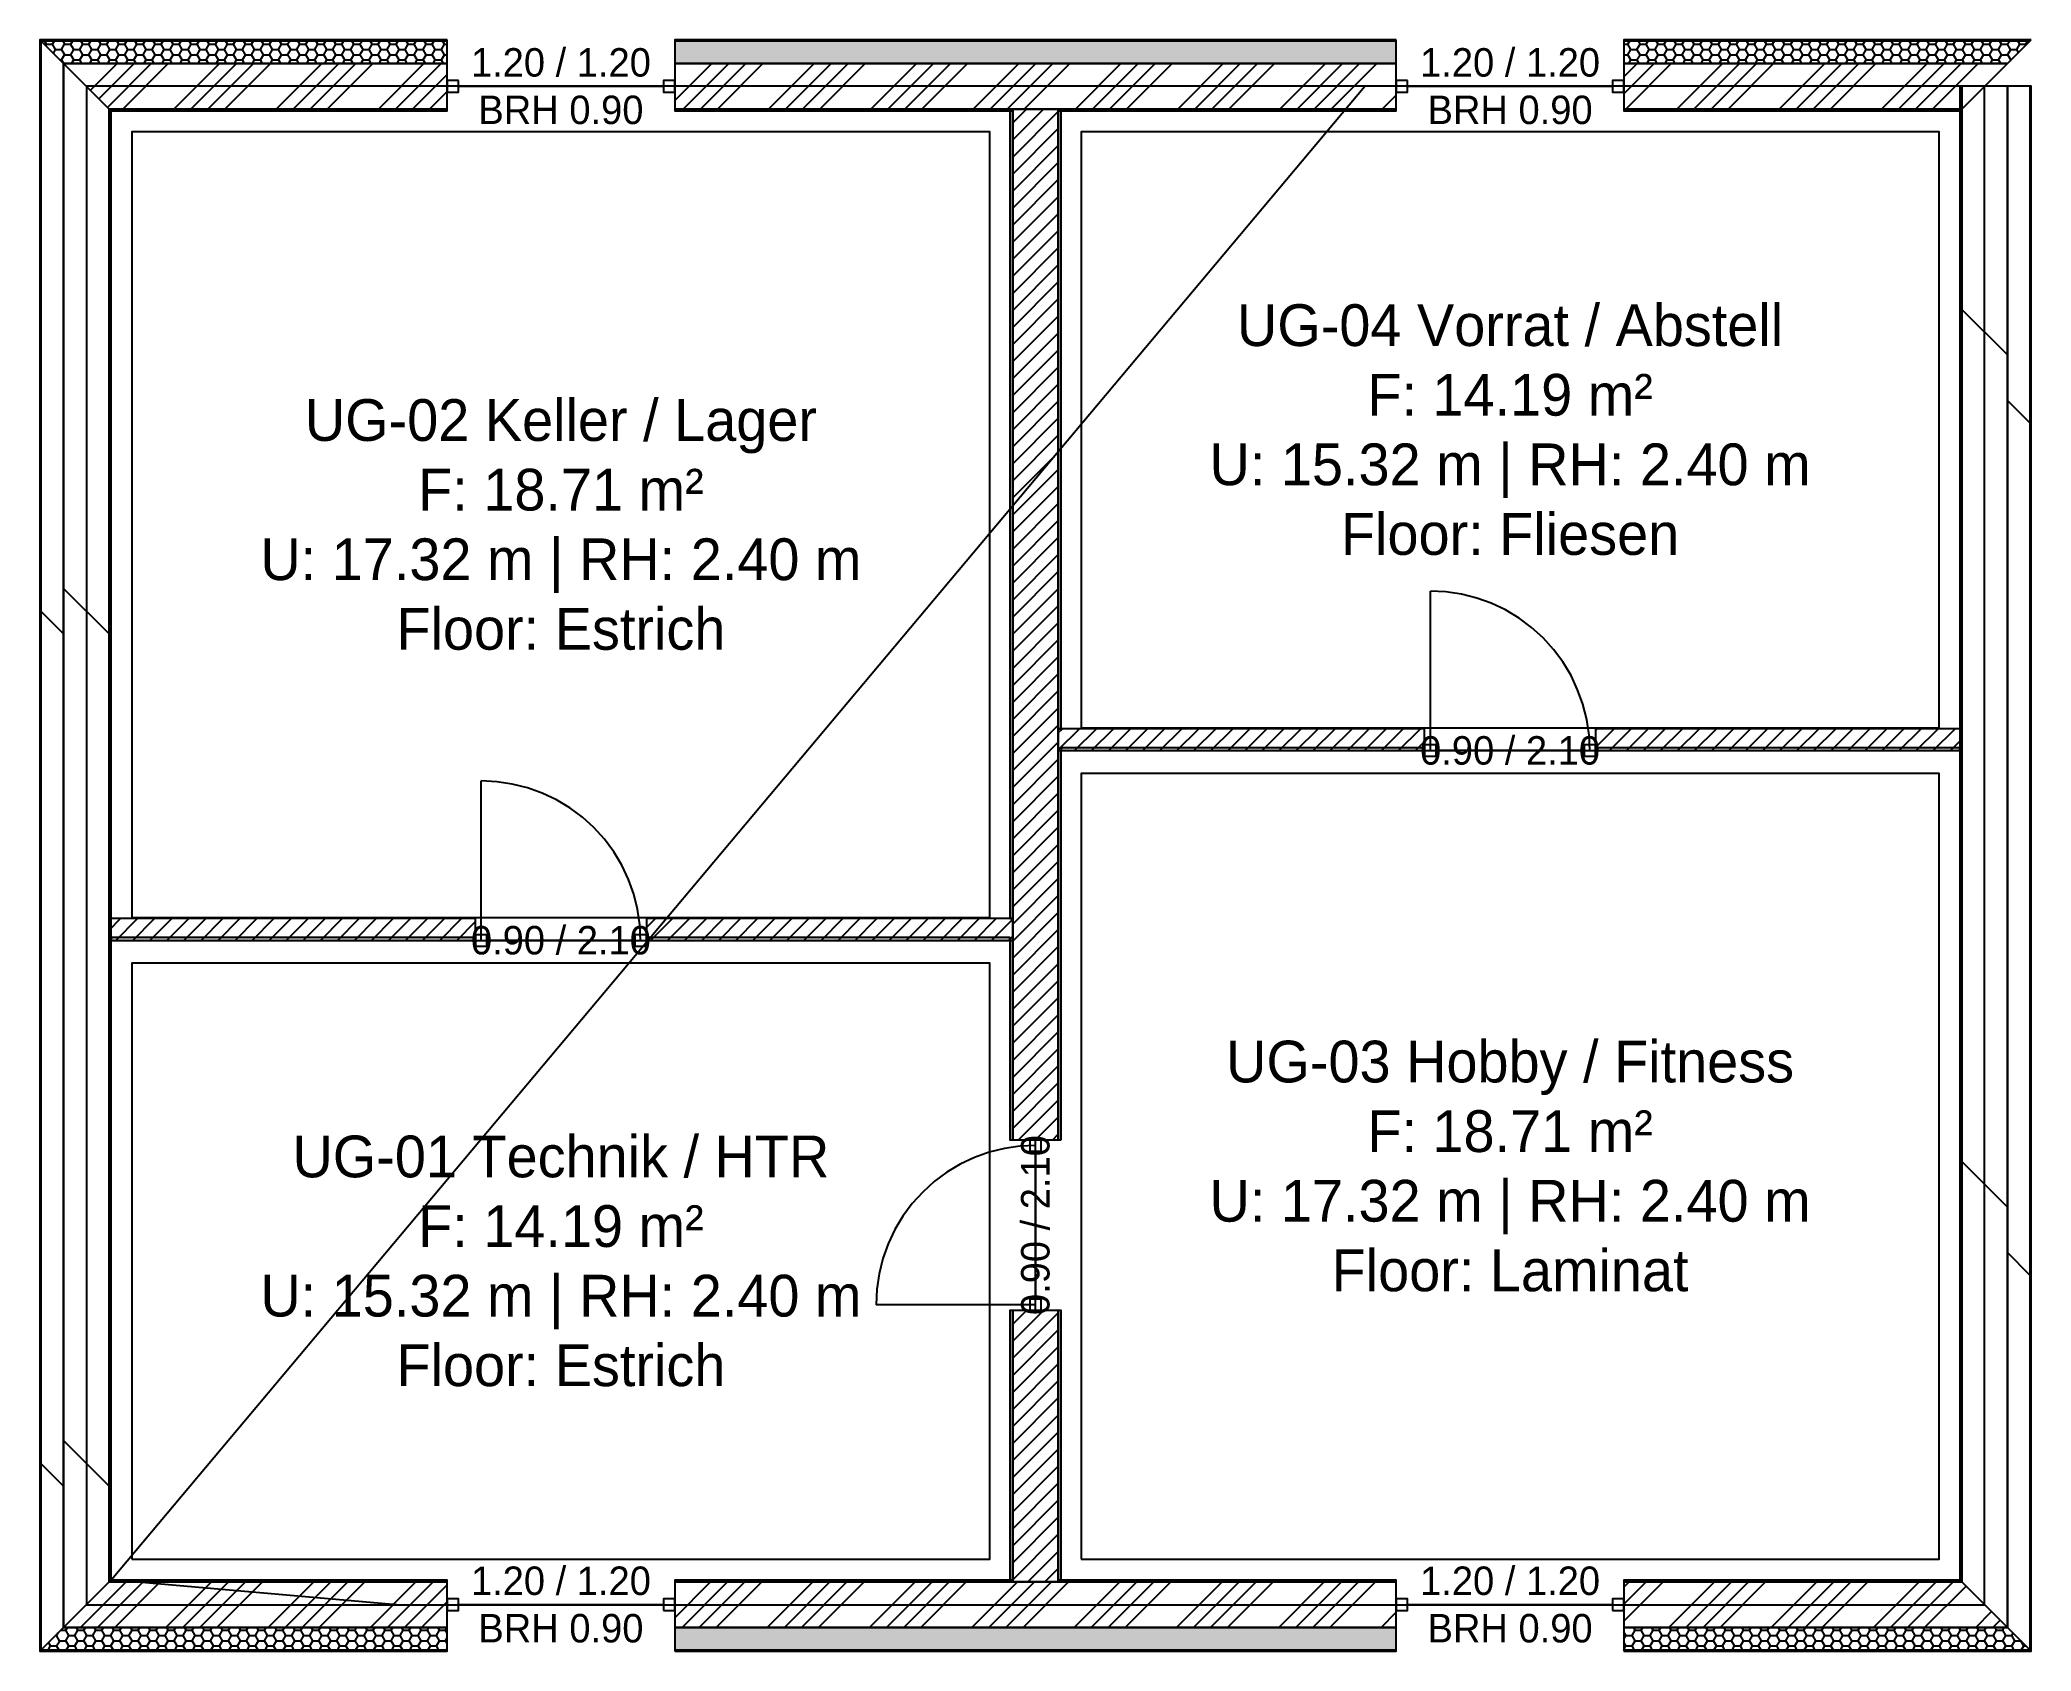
# Model space of a CAD drawing. Extents: x -0.2 to 10.2, y -0.2 to 8.2.
import ezdxf

# ---------------------------------------------------------------- set-up
doc = ezdxf.new("R2010")
doc.units = 0
doc.header["$MEASUREMENT"] = 0
for name, color, linetype in [('AEC_OPENING_THRESHOLD', 7, 'Continuous'), ('AEC_ROOM', 7, 'Continuous'), ('AEC_ROOM_STAMP', 7, 'Continuous'), ('AEC_SLAB', 7, 'Continuous'), ('AEC_SLAB_CEILING', 7, 'Continuous'), ('AEC_SLAB_CONTOUR', 7, 'Continuous'), ('AEC_SLAB_HATCH', 7, 'Continuous')]:
    doc.layers.add(name, color=color, linetype=linetype)
pattern_1 = [(0, (-0.00026, -0.007), (0.0015875, 0.003175), [0, -0.003175])]
pattern_2 = [(0, (-0.0059, -0.007), (0.0015875, 0.0031750001), [0, -0.0031750001])]
pattern_3 = [(0, (-0.01027, -0.009), (0.0015875, 0.0031750001), [0, -0.0031750001])]
pattern_4 = [(0, (-0.0159, -0.009), (0.00158750005, 0.0031750001), [0, -0.0031750001])]

msp = doc.modelspace()

# ---------------------------------------------------------------- hatches: boundary and pattern name
h = msp.add_hatch()
h.set_pattern_fill('ANSI31', color=256, angle=-90, style=0)
h.set_pattern_definition([(-45, (-8.245, -0.245), (2.2451, 2.2451), [])])
h.paths.add_polyline_path([(-0.245, 8.245), (-0.245, -0.245), (-0.24, -0.24), (-0.24, 8.24), (-0.245, 8.245)], flags=17)
at = {"true_color": 0x808080, "transparency": 33554687}
h = msp.add_hatch(dxfattribs=at)
h.set_pattern_fill('SOLID', color=0, angle=180, style=0)
h.set_pattern_definition([])
h.paths.add_polyline_path([(1.9, 8.245), (-0.245, 8.245), (-0.24, 8.24), (1.9, 8.24), (1.9, 8.245)], flags=17)
h = msp.add_hatch()
h.set_pattern_fill('ANSI31', color=256, angle=-90, style=0)
h.set_pattern_definition([(-45, (-8.24, -0.24), (2.2451, 2.2451), [])])
h.paths.add_polyline_path([(-0.24, 8.24), (-0.24, -0.24), (-0.12, -0.12), (-0.12, 8.12), (-0.24, 8.24)], flags=17)
at = {"true_color": 0xff0000, "transparency": 33554687}
h = msp.add_hatch(dxfattribs=at)
h.set_pattern_fill('HONEY', color=0, scale=0.01, style=0)
h.set_pattern_definition([(0, (-0.019, -0.0824), (0.047625, 0.0274963), [0.03175, -0.0635]), (120, (-0.019, -0.0824), (-0.04762499, 0.02749631), [0.03175, -0.0635]), (60, (-0.019, -0.0824), (5e-09, 0.05499261), [-0.0635, 0.03175])])
h.paths.add_polyline_path([(1.9, 8.24), (-0.24, 8.24), (-0.12, 8.12), (1.9, 8.12), (1.9, 8.24)], flags=17)
at = {"true_color": 0x808080, "transparency": 33554687}
h = msp.add_hatch(dxfattribs=at)
h.set_pattern_fill('SOLID', color=0, angle=180, style=0)
h.set_pattern_definition([])
h.paths.add_polyline_path([(6.9, 8.245), (3.1, 8.245), (3.1, 8.24), (6.9, 8.24), (6.9, 8.245)], flags=17)
at = {"true_color": 0xff0000, "transparency": 33554687}
h = msp.add_hatch(dxfattribs=at)
h.set_pattern_fill('HONEY', color=0, scale=0.01, style=0)
h.set_pattern_definition([(0, (-0.069, -0.0824), (0.047625, 0.0274963), [0.03175, -0.0635]), (120, (-0.069, -0.0824), (-0.04762499, 0.02749631), [0.03175, -0.0635]), (60, (-0.069, -0.0824), (5e-09, 0.05499261), [-0.0635, 0.03175])])
h.paths.add_polyline_path([(6.9, 8.24), (3.1, 8.24), (3.1, 8.12), (6.9, 8.12), (6.9, 8.24)], flags=17)
at = {"true_color": 0x808080, "transparency": 33554687}
h = msp.add_hatch(dxfattribs=at)
h.set_pattern_fill('SOLID', color=0, angle=180, style=0)
h.set_pattern_definition([])
h.paths.add_polyline_path([(10.245, 8.245), (8.1, 8.245), (8.1, 8.24), (10.24, 8.24), (10.245, 8.245)], flags=17)
at = {"true_color": 0xff0000, "transparency": 33554687}
h = msp.add_hatch(dxfattribs=at)
h.set_pattern_fill('HONEY', color=0, scale=0.01, style=0)
h.set_pattern_definition([(0, (-0.1024, -0.0824), (0.047624997, 0.0274963), [0.03175, -0.0635]), (120, (-0.1024, -0.0824), (-0.04762499, 0.02749631), [0.03175, -0.0635]), (60, (-0.1024, -0.0824), (5e-09, 0.054992607), [-0.0635, 0.03175])])
h.paths.add_polyline_path([(10.24, 8.24), (8.1, 8.24), (8.1, 8.12), (10.12, 8.12), (10.24, 8.24)], flags=17)
h = msp.add_hatch()
h.set_pattern_fill('ANSI31', color=256, angle=-90, style=0)
h.set_pattern_definition([(-45, (-8.12, -0.12), (2.2451, 2.2451), [])])
h.paths.add_polyline_path([(-0.12, 8.12), (-0.12, -0.12), (0.12, 0.12), (0.12, 7.88), (-0.12, 8.12)], flags=17)
h = msp.add_hatch(dxfattribs=at)
h.set_pattern_fill('ANSI34', color=0, scale=0.02, style=0)
h.set_pattern_definition([(45, (-0.038, -0.1624), (-0.269408, 0.269408), []), (45, (0.0518, -0.1624), (-0.269408, 0.269408), []), (45, (0.1416, -0.1624), (-0.269408, 0.269408), []), (45, (0.2314, -0.1624), (-0.269408, 0.269408), [])])
h.paths.add_polyline_path([(1.9, 8.12), (-0.12, 8.12), (0.12, 7.88), (1.9, 7.88), (1.9, 8.12)], flags=17)
h = msp.add_hatch(dxfattribs=at)
h.set_pattern_fill('ANSI34', color=0, scale=0.02, style=0)
h.set_pattern_definition([(45, (-0.138, -0.1624), (-0.269408, 0.269408), []), (45, (-0.0482, -0.1624), (-0.269408, 0.269408), []), (45, (0.0416, -0.1624), (-0.269408, 0.269408), []), (45, (0.1314, -0.1624), (-0.269408, 0.269408), [])])
h.paths.add_polyline_path([(6.9, 8.12), (3.1, 8.12), (3.1, 7.88), (6.9, 7.88), (6.9, 8.12)], flags=17)
h = msp.add_hatch(dxfattribs=at)
h.set_pattern_fill('ANSI34', color=0, scale=0.02, style=0)
h.set_pattern_definition([(45, (-0.2024, -0.1624), (-0.269408, 0.269408), []), (45, (-0.1126, -0.1624), (-0.269408, 0.269408), []), (45, (-0.0228, -0.1624), (-0.269408, 0.269408), []), (45, (0.067, -0.1624), (-0.269408, 0.269408), [])])
h.paths.add_polyline_path([(10.12, 8.12), (8.1, 8.12), (8.1, 7.88), (9.88, 7.88), (10.12, 8.12)], flags=17)
h = msp.add_hatch()
h.set_pattern_fill('ANSI31', color=256, angle=90, style=0)
h.set_pattern_definition([(135, (0.12, -9.88), (-2.24506, -2.24506), [])])
h.paths.add_polyline_path([(9.88, 0.12), (9.88, 8), (9.87, 8), (9.87, 0.13), (9.88, 0.12)], flags=17)
h = msp.add_hatch()
h.set_pattern_fill('ANSI31', color=256, angle=90, style=0)
h.set_pattern_definition([(135, (-0.12, -10.12), (-2.24506, -2.24506), [])])
h.paths.add_polyline_path([(10.12, -0.12), (10.12, 8), (9.88, 8), (9.88, 0.12), (10.12, -0.12)], flags=17)
h = msp.add_hatch()
h.set_pattern_fill('ANSI31', color=256, angle=90, style=0)
h.set_pattern_definition([(135, (-0.24, -10.24), (-2.24506, -2.24506), [])])
h.paths.add_polyline_path([(10.24, -0.24), (10.24, 8), (10.12, 8), (10.12, -0.12), (10.24, -0.24)], flags=17)
h = msp.add_hatch()
h.set_pattern_fill('ANSI31', color=256, angle=90, style=0)
h.set_pattern_definition([(135, (-0.245, -10.245), (-2.24506, -2.24506), [])])
h.paths.add_polyline_path([(10.245, -0.245), (10.245, 8), (10.24, 8), (10.24, -0.24), (10.245, -0.245)], flags=17)
h = msp.add_hatch()
h.set_pattern_fill('ANSI31', color=256, angle=-90, style=0)
h.set_pattern_definition([(-45, (-7.88, 0.12), (2.2451, 2.2451), [])])
h.paths.add_polyline_path([(0.12, 7.88), (0.12, 0.12), (0.13, 0.13), (0.13, 7.87), (0.12, 7.88)], flags=17)
at = {"true_color": 0x808080, "transparency": 33554687}
h = msp.add_hatch(dxfattribs=at)
h.set_pattern_fill('AR-SAND', color=0, scale=0.0005, style=0)
h.set_pattern_definition([(37.5, (-0.00095, -0.00394), (-0.000800015, 0.024470663), [0, -0.019304, 0, -0.02159, 0, -0.0206375]), (7.5, (-0.00095, -0.00394), (0.02247616, 0.03584126), [0, -0.010414, 0, -0.017399, 0, -0.0066675]), (-32.5, (-0.01657, -0.00394), (0.03954962, 7.186e-05), [0, -0.00635, 0, -0.02286, 0, -0.029845]), (-42.5, (-0.01657, -0.00394), (0.03817783, 0.01114647), [0, -0.003175, 0, -0.014986, 0, -0.017145])])
h.paths.add_polyline_path([(1.9, 7.88), (0.12, 7.88), (0.13, 7.87), (1.9, 7.87), (1.9, 7.88)], flags=17)
h = msp.add_hatch(dxfattribs=at)
h.set_pattern_fill('AR-SAND', color=0, scale=0.0005, style=0)
h.set_pattern_definition([(37.5, (-0.00244, -0.00394), (-0.000800015, 0.024470663), [0, -0.019304, 0, -0.02159, 0, -0.0206375]), (7.5, (-0.00244, -0.00394), (0.02247616, 0.03584126), [0, -0.010414, 0, -0.017399, 0, -0.0066675]), (-32.5, (-0.01806, -0.00394), (0.03954962, 7.186e-05), [0, -0.00635, 0, -0.02286, 0, -0.029845]), (-42.5, (-0.01806, -0.00394), (0.03817783, 0.01114647), [0, -0.003175, 0, -0.014986, 0, -0.017145])])
h.paths.add_polyline_path([(4.88, 7.88), (3.1, 7.88), (3.1, 7.87), (4.88, 7.87), (4.88, 7.88)], flags=17)
h = msp.add_hatch(dxfattribs=at)
h.set_pattern_fill('DOTS', color=0, scale=0.002, style=0)
h.set_pattern_definition([(0, (-0.00976, -0.00723), (0.0015875, 0.0031750001), [0, -0.0031750001])])
h.paths.add_polyline_path([(4.88, 3.615), (4.88, 7.87), (4.865, 7.87), (4.865, 3.615), (4.88, 3.615)], flags=17)
at = {"true_color": 0xff0000, "transparency": 33554687}
h = msp.add_hatch(dxfattribs=at)
h.set_pattern_fill('ANSI31', color=0, scale=0.02, style=0)
h.set_pattern_definition([(45, (-0.1024, -0.049), (-0.0449013, 0.0449013), [])])
h.paths.add_polyline_path([(5.12, 2.45), (5.12, 7.88), (4.88, 7.88), (4.88, 2.45), (5.12, 2.45)], flags=17)
at = {"true_color": 0x808080, "transparency": 33554687}
h = msp.add_hatch(dxfattribs=at)
h.set_pattern_fill('AR-SAND', color=0, scale=0.0005, style=0)
h.set_pattern_definition([(37.5, (-0.00345, -0.00394), (-0.000800015, 0.024470663), [0, -0.019304, 0, -0.02159, 0, -0.0206375]), (7.5, (-0.00345, -0.00394), (0.02247616, 0.03584126), [0, -0.010414, 0, -0.017399, 0, -0.0066675]), (-32.5, (-0.01907, -0.00394), (0.03954962, 7.186e-05), [0, -0.00635, 0, -0.02286, 0, -0.029845]), (-42.5, (-0.01907, -0.00394), (0.03817783, 0.01114647), [0, -0.003175, 0, -0.014986, 0, -0.017145])])
h.paths.add_polyline_path([(6.9, 7.88), (5.12, 7.88), (5.12, 7.87), (6.9, 7.87), (6.9, 7.88)], flags=17)
h = msp.add_hatch(dxfattribs=at)
h.set_pattern_fill('DOTS', color=0, scale=0.002, style=0)
h.set_pattern_definition([(0, (-0.01027, -0.00923), (0.0015875, 0.0031750001), [0, -0.0031750001])])
h.paths.add_polyline_path([(5.135, 4.615), (5.135, 7.87), (5.12, 7.87), (5.12, 4.615), (5.135, 4.615)], flags=17)
h = msp.add_hatch(dxfattribs=at)
h.set_pattern_fill('AR-SAND', color=0, scale=0.0005, style=0)
h.set_pattern_definition([(37.5, (-0.00494, -0.00394), (-0.000800015, 0.024470663), [0, -0.019304002, 0, -0.02159, 0, -0.020637502]), (7.5, (-0.00494, -0.00394), (0.022476164, 0.035841255), [0, -0.010414, 0, -0.017399, 0, -0.0066675]), (-32.5, (-0.02056, -0.00394), (0.03954962, 7.186e-05), [0, -0.00635, 0, -0.022860002, 0, -0.029845]), (-42.5, (-0.02056, -0.00394), (0.03817783, 0.01114647), [0, -0.003175, 0, -0.014986, 0, -0.017145])])
h.paths.add_polyline_path([(9.88, 7.88), (8.1, 7.88), (8.1, 7.87), (9.87, 7.87), (9.88, 7.88)], flags=17)
at = {"true_color": 0xff0000, "transparency": 33554687}
h = msp.add_hatch(dxfattribs=at)
h.set_pattern_fill('ANSI31', color=0, scale=0.02, style=0)
h.set_pattern_definition([(45, (-0.1024, -0.09), (-0.0449013, 0.0449013), [])])
h.paths.add_polyline_path([(5.12, 4.5), (7.05, 4.5), (7.05, 4.615), (5.12, 4.615), (5.12, 4.5)], flags=17)
at = {"true_color": 0x808080, "transparency": 33554687}
h = msp.add_hatch(dxfattribs=at)
h.set_pattern_fill('DOTS', color=0, scale=0.002, style=0)
h.set_pattern_definition(pattern_3)
h.paths.add_polyline_path([(5.135, 4.5), (7.05, 4.5), (7.05, 4.515), (5.135, 4.515), (5.135, 4.5)], flags=17)
h = msp.add_hatch(dxfattribs=at)
h.set_pattern_fill('DOTS', color=0, scale=0.002, style=0)
h.set_pattern_definition(pattern_3)
h.paths.add_polyline_path([(5.135, 4.5), (7.05, 4.5), (7.05, 4.515), (5.135, 4.515), (5.135, 4.5)], flags=17)
at = {"true_color": 0xff0000, "transparency": 33554687}
h = msp.add_hatch(dxfattribs=at)
h.set_pattern_fill('ANSI31', color=0, scale=0.02, style=0)
h.set_pattern_definition([(45, (-0.159, -0.09), (-0.04490128, 0.04490128), [])])
h.paths.add_polyline_path([(7.95, 4.5), (9.88, 4.5), (9.88, 4.615), (7.95, 4.615), (7.95, 4.5)], flags=17)
at = {"true_color": 0x808080, "transparency": 33554687}
h = msp.add_hatch(dxfattribs=at)
h.set_pattern_fill('DOTS', color=0, scale=0.002, style=0)
h.set_pattern_definition(pattern_4)
h.paths.add_polyline_path([(7.95, 4.5), (9.87, 4.5), (9.87, 4.515), (7.95, 4.515), (7.95, 4.5)], flags=17)
h = msp.add_hatch(dxfattribs=at)
h.set_pattern_fill('DOTS', color=0, scale=0.002, style=0)
h.set_pattern_definition(pattern_4)
h.paths.add_polyline_path([(7.95, 4.5), (9.87, 4.5), (9.87, 4.515), (7.95, 4.515), (7.95, 4.5)], flags=17)
h = msp.add_hatch(dxfattribs=at)
h.set_pattern_fill('DOTS', color=0, scale=0.002, style=0)
h.set_pattern_definition([(0, (-0.01027, -0.0049), (0.0015875, 0.0031750001), [0, -0.0031750001])])
h.paths.add_polyline_path([(5.135, 2.45), (5.135, 4.5), (5.12, 4.5), (5.12, 2.45), (5.135, 2.45)], flags=17)
at = {"true_color": 0xff0000, "transparency": 33554687}
h = msp.add_hatch(dxfattribs=at)
h.set_pattern_fill('ANSI31', color=0, scale=0.02, style=0)
h.set_pattern_definition([(45, (-0.0024, -0.07), (-0.0449013, 0.0449013), [])])
h.paths.add_polyline_path([(0.12, 3.5), (2.05, 3.5), (2.05, 3.615), (0.12, 3.615), (0.12, 3.5)], flags=17)
h = msp.add_hatch(dxfattribs=at)
h.set_pattern_fill('ANSI31', color=0, scale=0.02, style=0)
h.set_pattern_definition([(45, (-0.059, -0.07), (-0.0449013, 0.0449013), [])])
h.paths.add_polyline_path([(2.95, 3.5), (4.88, 3.5), (4.88, 3.615), (2.95, 3.615), (2.95, 3.5)], flags=17)
at = {"true_color": 0x808080, "transparency": 33554687}
h = msp.add_hatch(dxfattribs=at)
h.set_pattern_fill('DOTS', color=0, scale=0.002, style=0)
h.set_pattern_definition(pattern_1)
h.paths.add_polyline_path([(0.13, 3.5), (2.05, 3.5), (2.05, 3.515), (0.13, 3.515), (0.13, 3.5)], flags=17)
h = msp.add_hatch(dxfattribs=at)
h.set_pattern_fill('DOTS', color=0, scale=0.002, style=0)
h.set_pattern_definition(pattern_1)
h.paths.add_polyline_path([(0.13, 3.5), (2.05, 3.5), (2.05, 3.515), (0.13, 3.515), (0.13, 3.5)], flags=17)
h = msp.add_hatch(dxfattribs=at)
h.set_pattern_fill('DOTS', color=0, scale=0.002, style=0)
h.set_pattern_definition(pattern_2)
h.paths.add_polyline_path([(2.95, 3.5), (4.865, 3.5), (4.865, 3.515), (2.95, 3.515), (2.95, 3.5)], flags=17)
h = msp.add_hatch(dxfattribs=at)
h.set_pattern_fill('DOTS', color=0, scale=0.002, style=0)
h.set_pattern_definition(pattern_2)
h.paths.add_polyline_path([(2.95, 3.5), (4.865, 3.5), (4.865, 3.515), (2.95, 3.515), (2.95, 3.5)], flags=17)
h = msp.add_hatch(dxfattribs=at)
h.set_pattern_fill('DOTS', color=0, scale=0.002, style=0)
h.set_pattern_definition([(0, (-0.00976, -0.0049), (0.0015875, 0.0031750001), [0, -0.0031750001])])
h.paths.add_polyline_path([(4.88, 2.45), (4.88, 3.5), (4.865, 3.5), (4.865, 2.45), (4.88, 2.45)], flags=17)
h = msp.add_hatch(dxfattribs=at)
h.set_pattern_fill('DOTS', color=0, scale=0.002, style=0)
h.set_pattern_definition([(0, (-0.00976, -0.00026), (0.0015875, 0.0031750001), [0, -0.0031750001])])
h.paths.add_polyline_path([(4.88, 0.13), (4.88, 1.55), (4.865, 1.55), (4.865, 0.13), (4.88, 0.13)], flags=17)
at = {"true_color": 0xff0000, "transparency": 33554687}
h = msp.add_hatch(dxfattribs=at)
h.set_pattern_fill('ANSI31', color=0, scale=0.02, style=0)
h.set_pattern_definition([(45, (-0.1024, -0.0024), (-0.0449013, 0.0449013), [])])
h.paths.add_polyline_path([(5.12, 0.12), (5.12, 1.55), (4.88, 1.55), (4.88, 0.12), (5.12, 0.12)], flags=17)
at = {"true_color": 0x808080, "transparency": 33554687}
h = msp.add_hatch(dxfattribs=at)
h.set_pattern_fill('DOTS', color=0, scale=0.002, style=0)
h.set_pattern_definition([(0, (-0.01027, -0.00026), (0.0015875, 0.0031750001), [0, -0.0031750001])])
h.paths.add_polyline_path([(5.135, 0.13), (5.135, 1.55), (5.12, 1.55), (5.12, 0.13), (5.135, 0.13)], flags=17)
at = {"true_color": 0xff0000, "transparency": 33554687}
h = msp.add_hatch(dxfattribs=at)
h.set_pattern_fill('ANSI34', color=0, scale=0.02, style=0)
h.set_pattern_definition([(45, (0.0024, 0.0024), (-0.26941, 0.26941), []), (45, (0.0922, 0.0024), (-0.26941, 0.26941), []), (45, (0.182, 0.0024), (-0.26941, 0.26941), []), (45, (0.2718, 0.0024), (-0.26941, 0.26941), [])])
h.paths.add_polyline_path([(-0.12, -0.12), (1.9, -0.12), (1.9, 0.12), (0.12, 0.12), (-0.12, -0.12)], flags=17)
at = {"true_color": 0x808080, "transparency": 33554687}
h = msp.add_hatch(dxfattribs=at)
h.set_pattern_fill('AR-SAND', color=0, scale=0.0005, style=0)
h.set_pattern_definition([(37.5, (-6e-05, -6e-05), (-0.00080002, 0.02447066), [0, -0.019304, 0, -0.02159, 0, -0.0206375]), (7.5, (-6e-05, -6e-05), (0.02247616, 0.03584126), [0, -0.010414, 0, -0.017399, 0, -0.0066675]), (-32.5, (-0.01568, -6e-05), (0.03954962, 7.186e-05), [0, -0.00635, 0, -0.02286, 0, -0.029845]), (-42.5, (-0.01568, -6e-05), (0.0381778, 0.01114647), [0, -0.003175, 0, -0.014986, 0, -0.017145])])
h.paths.add_polyline_path([(0.12, 0.12), (1.9, 0.12), (1.9, 0.13), (0.13, 0.13), (0.12, 0.12)], flags=17)
h = msp.add_hatch(dxfattribs=at)
h.set_pattern_fill('AR-SAND', color=0, scale=0.0005, style=0)
h.set_pattern_definition([(37.5, (-0.00155, -6e-05), (-0.000800015, 0.02447066), [0, -0.019304, 0, -0.02159, 0, -0.0206375]), (7.5, (-0.00155, -6e-05), (0.02247616, 0.03584126), [0, -0.010414, 0, -0.017399, 0, -0.0066675]), (-32.5, (-0.01717, -6e-05), (0.03954962, 7.186e-05), [0, -0.00635, 0, -0.02286, 0, -0.029845]), (-42.5, (-0.01717, -6e-05), (0.03817783, 0.01114647), [0, -0.003175, 0, -0.014986, 0, -0.017145])])
h.paths.add_polyline_path([(3.1, 0.12), (4.88, 0.12), (4.88, 0.13), (3.1, 0.13), (3.1, 0.12)], flags=17)
at = {"true_color": 0xff0000, "transparency": 33554687}
h = msp.add_hatch(dxfattribs=at)
h.set_pattern_fill('ANSI34', color=0, scale=0.02, style=0)
h.set_pattern_definition([(45, (-0.062, 0.0024), (-0.269408, 0.269408), []), (45, (0.0278, 0.0024), (-0.269408, 0.269408), []), (45, (0.1176, 0.0024), (-0.269408, 0.269408), []), (45, (0.2074, 0.0024), (-0.269408, 0.269408), [])])
h.paths.add_polyline_path([(3.1, -0.12), (6.9, -0.12), (6.9, 0.12), (3.1, 0.12), (3.1, -0.12)], flags=17)
at = {"true_color": 0x808080, "transparency": 33554687}
h = msp.add_hatch(dxfattribs=at)
h.set_pattern_fill('AR-SAND', color=0, scale=0.0005, style=0)
h.set_pattern_definition([(37.5, (-0.00256, -6e-05), (-0.000800015, 0.024470663), [0, -0.019304, 0, -0.02159, 0, -0.0206375]), (7.5, (-0.00256, -6e-05), (0.02247616, 0.03584126), [0, -0.010414, 0, -0.017399, 0, -0.0066675]), (-32.5, (-0.01818, -6e-05), (0.03954962, 7.186e-05), [0, -0.00635, 0, -0.02286, 0, -0.029845]), (-42.5, (-0.01818, -6e-05), (0.03817783, 0.01114647), [0, -0.003175, 0, -0.014986, 0, -0.017145])])
h.paths.add_polyline_path([(5.12, 0.12), (6.9, 0.12), (6.9, 0.13), (5.12, 0.13), (5.12, 0.12)], flags=17)
h = msp.add_hatch(dxfattribs=at)
h.set_pattern_fill('AR-SAND', color=0, scale=0.0005, style=0)
h.set_pattern_definition([(37.5, (-0.00405, -6e-05), (-0.000800015, 0.024470663), [0, -0.019304, 0, -0.02159, 0, -0.0206375]), (7.5, (-0.00405, -6e-05), (0.02247616, 0.03584126), [0, -0.010414, 0, -0.017399, 0, -0.0066675]), (-32.5, (-0.01967, -6e-05), (0.03954962, 7.186e-05), [0, -0.00635, 0, -0.02286, 0, -0.029845]), (-42.5, (-0.01967, -6e-05), (0.03817783, 0.01114647), [0, -0.003175, 0, -0.014986, 0, -0.017145])])
h.paths.add_polyline_path([(8.1, 0.12), (9.88, 0.12), (9.87, 0.13), (8.1, 0.13), (8.1, 0.12)], flags=17)
at = {"true_color": 0xff0000, "transparency": 33554687}
h = msp.add_hatch(dxfattribs=at)
h.set_pattern_fill('ANSI34', color=0, scale=0.02, style=0)
h.set_pattern_definition([(45, (-0.162, 0.0024), (-0.269408, 0.269408), []), (45, (-0.0722, 0.0024), (-0.269408, 0.269408), []), (45, (0.0176, 0.0024), (-0.269408, 0.269408), []), (45, (0.1074, 0.0024), (-0.269408, 0.269408), [])])
h.paths.add_polyline_path([(8.1, -0.12), (10.12, -0.12), (9.88, 0.12), (8.1, 0.12), (8.1, -0.12)], flags=17)
h = msp.add_hatch(dxfattribs=at)
h.set_pattern_fill('HONEY', color=0, scale=0.01, style=0)
h.set_pattern_definition([(0, (0.0024, 0.0024), (0.047625, 0.0274963), [0.03175, -0.0635]), (120, (0.0024, 0.0024), (-0.047625, 0.0274963), [0.03175, -0.0635]), (60, (0.0024, 0.0024), (5e-09, 0.0549926), [-0.0635, 0.03175])])
h.paths.add_polyline_path([(-0.24, -0.24), (1.9, -0.24), (1.9, -0.12), (-0.12, -0.12), (-0.24, -0.24)], flags=17)
h = msp.add_hatch(dxfattribs=at)
h.set_pattern_fill('HONEY', color=0, scale=0.01, style=0)
h.set_pattern_definition([(0, (-0.031, 0.0024), (0.047625, 0.0274963), [0.03175, -0.0635]), (120, (-0.031, 0.0024), (-0.04762499, 0.02749631), [0.03175, -0.0635]), (60, (-0.031, 0.0024), (5e-09, 0.05499261), [-0.0635, 0.03175])])
h.paths.add_polyline_path([(3.1, -0.24), (6.9, -0.24), (6.9, -0.12), (3.1, -0.12), (3.1, -0.24)], flags=17)
h = msp.add_hatch(dxfattribs=at)
h.set_pattern_fill('HONEY', color=0, scale=0.01, style=0)
h.set_pattern_definition([(0, (-0.081, 0.0024), (0.047625, 0.0274963), [0.03175, -0.0635]), (120, (-0.081, 0.0024), (-0.04762499, 0.02749631), [0.03175, -0.0635]), (60, (-0.081, 0.0024), (5e-09, 0.05499261), [-0.0635, 0.03175])])
h.paths.add_polyline_path([(8.1, -0.24), (10.24, -0.24), (10.12, -0.12), (8.1, -0.12), (8.1, -0.24)], flags=17)
at = {"true_color": 0x808080, "transparency": 33554687}
h = msp.add_hatch(dxfattribs=at)
h.set_pattern_fill('SOLID', color=0, style=0)
h.set_pattern_definition([])
h.paths.add_polyline_path([(-0.245, -0.245), (1.9, -0.245), (1.9, -0.24), (-0.24, -0.24), (-0.245, -0.245)], flags=17)
h = msp.add_hatch(dxfattribs=at)
h.set_pattern_fill('SOLID', color=0, style=0)
h.set_pattern_definition([])
h.paths.add_polyline_path([(3.1, -0.245), (6.9, -0.245), (6.9, -0.24), (3.1, -0.24), (3.1, -0.245)], flags=17)
h = msp.add_hatch(dxfattribs=at)
h.set_pattern_fill('SOLID', color=0, style=0)
h.set_pattern_definition([])
h.paths.add_polyline_path([(8.1, -0.245), (10.245, -0.245), (10.24, -0.24), (8.1, -0.24), (8.1, -0.245)], flags=17)
at = {"layer": 'AEC_SLAB_HATCH'}
h = msp.add_hatch(dxfattribs=at)
h.set_pattern_fill('AR-CONC', color=256, style=0)
h.set_pattern_definition([(50, (0, 0), (182.18, -15.94), [19.05, -209.55]), (355, (0, 0), (-35.24, 191.06), [15.24, -167.64]), (100.45, (15.18, -1.33), (146.94, 175.12), [16.19, -178.09]), (46.18, (0, 50.8), (271.08, -42.04), [28.58, -314.33]), (96.64, (22.6, 47.3), (237.4, 247.43), [24.28, -267.14]), (351.18, (0, 50.8), (237.4, 247.43), [22.86, -251.46]), (21, (25.4, 38.1), (151.61, -102.27), [19.05, -209.55]), (326, (25.4, 38.1), (61.8, 184.19), [15.24, -167.64]), (71.45, (38.03, 29.58), (213.42, 81.92), [16.19, -178.09]), (37.5, (0, 0), (3.09, 84.555), [0, -165.608, 0, -170.18, 0, -168.275]), (7.5, (0, 0), (66.82, 100.18), [0, -97.028, 0, -161.798, 0, -64.135]), (-32.5, (-56.64, 0), (135.59, -5.73), [0, -63.5, 0, -198.12, 0, -262.89]), (-42.5, (-82.04, 0), (148.13, 25.43), [0, -82.55, 0, -131.572, 0, -186.69])])
h.paths.add_polyline_path([(0, 0), (10, 0), (10, 8), (0, 8), (0, 0)], flags=17)

# ---------------------------------------------------------------- linework, layer by layer
for points in [[(-0.245, 8.245), (-0.245, -0.245), (-0.24, -0.24), (-0.24, 8.24)], [(-0.24, 8.24), (-0.24, -0.24), (-0.12, -0.12), (-0.12, 8.12)], [(-0.12, 8.12), (-0.12, -0.12), (0.12, 0.12), (0.12, 7.88)], [(1.96, 8.03), (1.9, 8.03), (1.9, 7.97), (1.96, 7.97)], [(3.1, 8.03), (3.04, 8.03), (3.04, 7.97), (3.1, 7.97)], [(6.96, 8.03), (6.9, 8.03), (6.9, 7.97), (6.96, 7.97)], [(8.1, 8.03), (8.04, 8.03), (8.04, 7.97), (8.1, 7.97)], [(9.88, 0.12), (9.88, 8), (9.87, 8), (9.87, 0.13)], [(10.12, -0.12), (10.12, 8), (9.88, 8), (9.88, 0.12)], [(10.24, -0.24), (10.24, 8), (10.12, 8), (10.12, -0.12)], [(10.245, -0.245), (10.245, 8), (10.24, 8), (10.24, -0.24)], [(0.12, 7.88), (0.12, 0.12), (0.13, 0.13), (0.13, 7.87)], [(7.05, 4.47), (7.11, 4.47), (7.11, 4.53), (7.05, 4.53)], [(7.89, 4.47), (7.95, 4.47), (7.95, 4.53), (7.89, 4.53)], [(2.05, 3.47), (2.11, 3.47), (2.11, 3.53), (2.05, 3.53)], [(2.89, 3.47), (2.95, 3.47), (2.95, 3.53), (2.89, 3.53)], [(5.03, 2.39), (5.03, 2.45), (4.97, 2.45), (4.97, 2.39)], [(5.03, 1.55), (5.03, 1.61), (4.97, 1.61), (4.97, 1.55)], [(1.9, -0.03), (1.96, -0.03), (1.96, 0.03), (1.9, 0.03)], [(3.04, -0.03), (3.1, -0.03), (3.1, 0.03), (3.04, 0.03)], [(6.9, -0.03), (6.96, -0.03), (6.96, 0.03), (6.9, 0.03)], [(8.04, -0.03), (8.1, -0.03), (8.1, 0.03), (8.04, 0.03)]]:
    msp.add_lwpolyline(points, close=True)
at = {"color": 0, "true_color": 0x808080}
for points in [[(1.9, 8.245), (-0.245, 8.245), (-0.24, 8.24), (1.9, 8.24)], [(6.9, 8.245), (3.1, 8.245), (3.1, 8.24), (6.9, 8.24)], [(10.245, 8.245), (8.1, 8.245), (8.1, 8.24), (10.24, 8.24)], [(-0.245, -0.245), (1.9, -0.245), (1.9, -0.24), (-0.24, -0.24)], [(3.1, -0.245), (6.9, -0.245), (6.9, -0.24), (3.1, -0.24)], [(8.1, -0.245), (10.245, -0.245), (10.24, -0.24), (8.1, -0.24)]]:
    msp.add_lwpolyline(points, close=True, dxfattribs=at)
at = {"color": 0, "true_color": 0xffffff}
for points in [[(1.9, 8.24), (-0.24, 8.24), (-0.12, 8.12), (1.9, 8.12)], [(6.9, 8.24), (3.1, 8.24), (3.1, 8.12), (6.9, 8.12)], [(10.24, 8.24), (8.1, 8.24), (8.1, 8.12), (10.12, 8.12)], [(1.9, 7.88), (0.12, 7.88), (0.13, 7.87), (1.9, 7.87)], [(4.88, 7.88), (3.1, 7.88), (3.1, 7.87), (4.88, 7.87)], [(4.88, 3.615), (4.88, 7.87), (4.865, 7.87), (4.865, 3.615)], [(6.9, 7.88), (5.12, 7.88), (5.12, 7.87), (6.9, 7.87)], [(5.135, 4.615), (5.135, 7.87), (5.12, 7.87), (5.12, 4.615)], [(9.88, 7.88), (8.1, 7.88), (8.1, 7.87), (9.87, 7.87)], [(5.135, 4.5), (7.05, 4.5), (7.05, 4.515), (5.135, 4.515)], [(5.135, 4.5), (7.05, 4.5), (7.05, 4.515), (5.135, 4.515)], [(7.95, 4.5), (9.87, 4.5), (9.87, 4.515), (7.95, 4.515)], [(7.95, 4.5), (9.87, 4.5), (9.87, 4.515), (7.95, 4.515)], [(5.135, 2.45), (5.135, 4.5), (5.12, 4.5), (5.12, 2.45)], [(0.13, 3.5), (2.05, 3.5), (2.05, 3.515), (0.13, 3.515)], [(0.13, 3.5), (2.05, 3.5), (2.05, 3.515), (0.13, 3.515)], [(2.95, 3.5), (4.865, 3.5), (4.865, 3.515), (2.95, 3.515)], [(2.95, 3.5), (4.865, 3.5), (4.865, 3.515), (2.95, 3.515)], [(4.88, 2.45), (4.88, 3.5), (4.865, 3.5), (4.865, 2.45)], [(4.88, 0.13), (4.88, 1.55), (4.865, 1.55), (4.865, 0.13)], [(5.135, 0.13), (5.135, 1.55), (5.12, 1.55), (5.12, 0.13)], [(0.12, 0.12), (1.9, 0.12), (1.9, 0.13), (0.13, 0.13)], [(3.1, 0.12), (4.88, 0.12), (4.88, 0.13), (3.1, 0.13)], [(5.12, 0.12), (6.9, 0.12), (6.9, 0.13), (5.12, 0.13)], [(8.1, 0.12), (9.88, 0.12), (9.87, 0.13), (8.1, 0.13)], [(-0.24, -0.24), (1.9, -0.24), (1.9, -0.12), (-0.12, -0.12)], [(3.1, -0.24), (6.9, -0.24), (6.9, -0.12), (3.1, -0.12)], [(8.1, -0.24), (10.24, -0.24), (10.12, -0.12), (8.1, -0.12)]]:
    msp.add_lwpolyline(points, close=True, dxfattribs=at)
at = {"color": 0, "true_color": 0x00ff00}
for points in [[(1.9, 8.12), (-0.12, 8.12), (0.12, 7.88), (1.9, 7.88)], [(6.9, 8.12), (3.1, 8.12), (3.1, 7.88), (6.9, 7.88)], [(10.12, 8.12), (8.1, 8.12), (8.1, 7.88), (9.88, 7.88)], [(-0.12, -0.12), (1.9, -0.12), (1.9, 0.12), (0.12, 0.12)], [(3.1, -0.12), (6.9, -0.12), (6.9, 0.12), (3.1, 0.12)], [(8.1, -0.12), (10.12, -0.12), (9.88, 0.12), (8.1, 0.12)]]:
    msp.add_lwpolyline(points, close=True, dxfattribs=at)
for points in [[(3.1, 8), (1.9, 8)], [(3.1, 8), (1.9, 8)], [(2.7, 8), (2.3, 8)], [(8.1, 8), (6.9, 8)], [(8.1, 8), (6.9, 8)], [(7.7, 8), (7.3, 8)], [(7.08, 4.5), (7.08, 5.34)], [(7.92, 4.5), (7.916, 4.582), (7.904, 4.664), (7.884, 4.744), (7.856, 4.821), (7.821, 4.896), (7.778, 4.967), (7.729, 5.033), (7.674, 5.094), (7.613, 5.149), (7.547, 5.198), (7.476, 5.241), (7.401, 5.276), (7.324, 5.304), (7.244, 5.324), (7.162, 5.336), (7.08, 5.34)], [(7.3, 4.5), (7.7, 4.5)], [(2.08, 3.5), (2.08, 4.34)], [(2.92, 3.5), (2.916, 3.582), (2.904, 3.664), (2.884, 3.744), (2.856, 3.821), (2.821, 3.896), (2.778, 3.967), (2.729, 4.033), (2.674, 4.094), (2.613, 4.149), (2.547, 4.198), (2.476, 4.241), (2.401, 4.276), (2.324, 4.304), (2.244, 4.324), (2.162, 4.336), (2.08, 4.34)], [(2.3, 3.5), (2.7, 3.5)], [(5, 2.42), (4.918, 2.416), (4.836, 2.404), (4.756, 2.384), (4.679, 2.356), (4.604, 2.321), (4.533, 2.278), (4.467, 2.229), (4.406, 2.174), (4.351, 2.113), (4.302, 2.047), (4.259, 1.976), (4.224, 1.901), (4.196, 1.824), (4.176, 1.744), (4.164, 1.662), (4.16, 1.58)], [(5, 1.8), (5, 2.2)], [(5, 1.58), (4.16, 1.58)], [(1.9, 0), (3.1, 0)], [(1.9, 0), (3.1, 0)], [(2.3, 0), (2.7, 0)], [(6.9, 0), (8.1, 0)], [(6.9, 0), (8.1, 0)], [(7.3, 0), (7.7, 0)]]:
    msp.add_lwpolyline(points)
at = {"color": 0, "true_color": 0xffff00}
for points in [[(5.12, 2.45), (5.12, 7.88), (4.88, 7.88), (4.88, 2.45)], [(5.12, 4.5), (7.05, 4.5), (7.05, 4.615), (5.12, 4.615)], [(7.95, 4.5), (9.88, 4.5), (9.88, 4.615), (7.95, 4.615)], [(0.12, 3.5), (2.05, 3.5), (2.05, 3.615), (0.12, 3.615)], [(2.95, 3.5), (4.88, 3.5), (4.88, 3.615), (2.95, 3.615)], [(5.12, 0.12), (5.12, 1.55), (4.88, 1.55), (4.88, 0.12)]]:
    msp.add_lwpolyline(points, close=True, dxfattribs=at)
for points in [[(1.96, 8, 0.96), (3.04, 8, 1.5), (1.96, 8, 2.04)], [(1.96, 8, 0.96), (3.04, 8, 1.5), (1.96, 8, 2.04)], [(6.96, 8, 0.96), (8.04, 8, 1.5), (6.96, 8, 2.04)], [(6.96, 8, 0.96), (8.04, 8, 1.5), (6.96, 8, 2.04)], [(7.89, 4.5, 0.06), (7.11, 4.5, 1.05), (7.89, 4.5, 2.04)], [(7.89, 4.5, 0), (7.11, 4.5, 1.02), (7.89, 4.5, 2.04)], [(2.89, 3.5, 0.06), (2.11, 3.5, 1.05), (2.89, 3.5, 2.04)], [(2.89, 3.5, 0), (2.11, 3.5, 1.02), (2.89, 3.5, 2.04)], [(5, 2.39, 0.06), (5, 1.61, 1.05), (5, 2.39, 2.04)], [(5, 2.39, 0), (5, 1.61, 1.02), (5, 2.39, 2.04)], [(3.04, 0, 0.96), (1.96, 0, 1.5), (3.04, 0, 2.04)], [(3.04, 0, 0.96), (1.96, 0, 1.5), (3.04, 0, 2.04)], [(8.04, 0, 0.96), (6.96, 0, 1.5), (8.04, 0, 2.04)], [(8.04, 0, 0.96), (6.96, 0, 1.5), (8.04, 0, 2.04)]]:
    msp.add_polyline3d(points)
for points in [[(3.04, 8, 0.96), (1.96, 8, 0.96), (1.96, 8, 2.04), (3.04, 8, 2.04)], [(3, 8, 1), (2, 8, 1), (2, 8, 2), (3, 8, 2)], [(8.04, 8, 0.96), (6.96, 8, 0.96), (6.96, 8, 2.04), (8.04, 8, 2.04)], [(8, 8, 1), (7, 8, 1), (7, 8, 2), (8, 8, 2)], [(7.11, 4.5, 0), (7.89, 4.5, 0), (7.89, 4.5, 2.04), (7.11, 4.5, 2.04)], [(7.15, 4.5, 0), (7.85, 4.5, 0), (7.85, 4.5, 2), (7.15, 4.5, 2)], [(2.11, 3.5, 0), (2.89, 3.5, 0), (2.89, 3.5, 2.04), (2.11, 3.5, 2.04)], [(2.15, 3.5, 0), (2.85, 3.5, 0), (2.85, 3.5, 2), (2.15, 3.5, 2)], [(5, 1.61, 0), (5, 2.39, 0), (5, 2.39, 2.04), (5, 1.61, 2.04)], [(5, 1.65, 0), (5, 2.35, 0), (5, 2.35, 2), (5, 1.65, 2)], [(1.96, 0, 0.96), (3.04, 0, 0.96), (3.04, 0, 2.04), (1.96, 0, 2.04)], [(2, 0, 1), (3, 0, 1), (3, 0, 2), (2, 0, 2)], [(6.96, 0, 0.96), (8.04, 0, 0.96), (8.04, 0, 2.04), (6.96, 0, 2.04)], [(7, 0, 1), (8, 0, 1), (8, 0, 2), (7, 0, 2)]]:
    msp.add_polyline3d(points, close=True)
for p in [(2.5, 8), (7.5, 8), (7.5, 4.5), (2.5, 3.5), (5, 2), (0, 0), (2.5, 0), (7.5, 0)]:
    msp.add_point(p)
at = {"layer": 'AEC_OPENING_THRESHOLD'}
for points in [[(7.05, 4.5), (7.95, 4.5)], [(7.05, 4.5), (7.95, 4.5)], [(2.05, 3.5), (2.95, 3.5)], [(2.05, 3.5), (2.95, 3.5)], [(5, 1.55), (5, 2.45)], [(5, 1.55), (5, 2.45)]]:
    msp.add_lwpolyline(points, dxfattribs=at)
at = {"layer": 'AEC_ROOM'}
for points in [[(0.24, 3.62), (4.76, 3.62), (4.76, 7.76), (0.24, 7.76)], [(5.24, 4.62), (9.76, 4.62), (9.76, 7.76), (5.24, 7.76)], [(5.24, 0.24), (9.76, 0.24), (9.76, 4.38), (5.24, 4.38)], [(0.24, 0.24), (4.76, 0.24), (4.76, 3.38), (0.24, 3.38)]]:
    msp.add_lwpolyline(points, close=True, dxfattribs=at)
at = {"layer": 'AEC_SLAB'}
msp.add_lwpolyline([(0, 0), (10, 0), (10, 8), (0, 8)], close=True, dxfattribs=at)
at = {"layer": 'AEC_SLAB_CEILING', "elevation": -0.33}
msp.add_lwpolyline([(0, 0), (10, 0), (10, 8), (0, 8)], close=True, dxfattribs=at)
at = {"layer": 'AEC_SLAB_CONTOUR'}
msp.add_lwpolyline([(0, 0), (10, 0), (10, 8), (0, 8)], close=True, dxfattribs=at)

# ---------------------------------------------------------------- texts
at = {"char_height": 0.15, "width": 10, "attachment_point": 5}
for s, insert in [('1.20 / 1.20\\PBRH 0.90', (2.5, 8)), ('1.20 / 1.20\\PBRH 0.90', (7.5, 8)), ('0.90 / 2.10', (7.5, 4.5)), ('0.90 / 2.10', (2.5, 3.5)), ('1.20 / 1.20\\PBRH 0.90', (2.5, 0)), ('1.20 / 1.20\\PBRH 0.90', (7.5, 0))]:
    msp.add_mtext(s, dxfattribs=dict(at, insert=insert))
at = {"insert": (5, 2), "char_height": 0.15, "width": 10, "attachment_point": 5, "rotation": 90}
msp.add_mtext('0.90 / 2.10', dxfattribs=at)
at = {"layer": 'AEC_ROOM_STAMP', "char_height": 0.22, "attachment_point": 5}
for s, insert in [('UG-04 Vorrat / Abstell\\PF: 14.19 m²\\PU: 15.32 m | RH: 2.40 m\\PFloor: Fliesen', (7.5, 6.19)), ('UG-02 Keller / Lager\\PF: 18.71 m²\\PU: 17.32 m | RH: 2.40 m\\PFloor: Estrich', (2.5, 5.69)), ('UG-03 Hobby / Fitness\\PF: 18.71 m²\\PU: 17.32 m | RH: 2.40 m\\PFloor: Laminat', (7.5, 2.31)), ('UG-01 Technik / HTR\\PF: 14.19 m²\\PU: 15.32 m | RH: 2.40 m\\PFloor: Estrich', (2.5, 1.81))]:
    msp.add_mtext(s, dxfattribs=dict(at, insert=insert))

doc.saveas('drawing.dxf')
